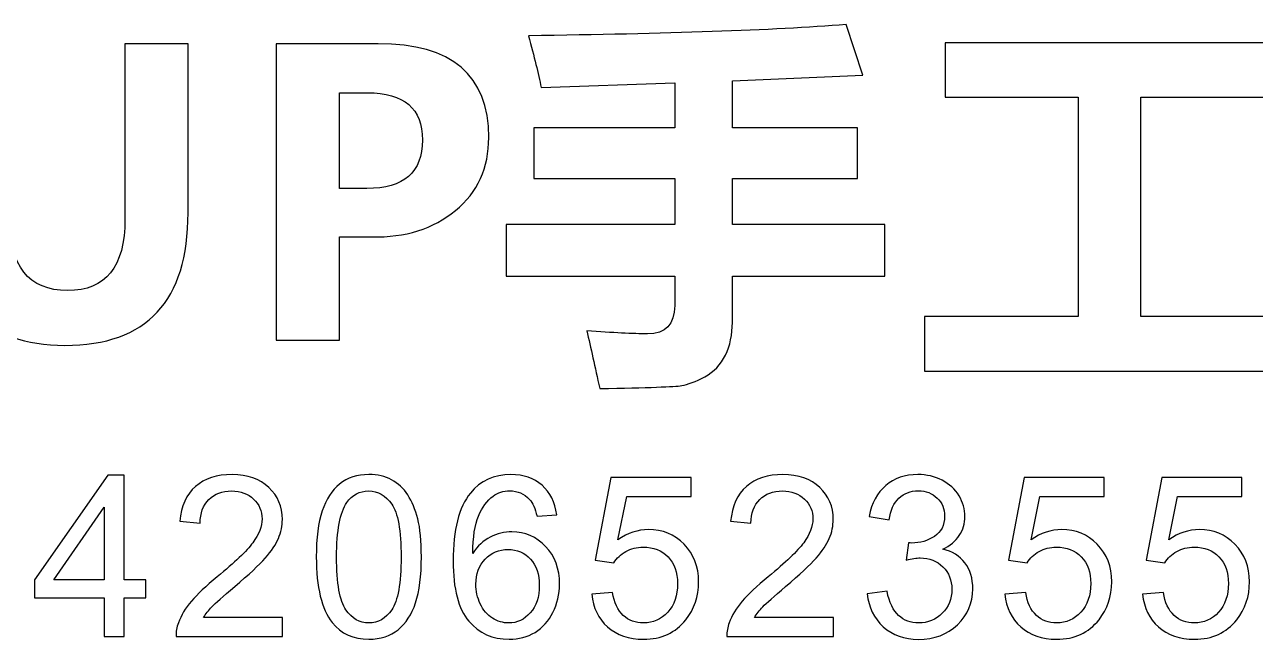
# Model space of a CAD drawing. Header units: centimetres. Extents: x -37.1 to 36.5, y -29.2 to 24.8.
# Drawn here: x 19.208 to 24.153, y -25.868 to -23.4 of the extents above; entities that cross this region are included whole.
import ezdxf

# ---------------------------------------------------------------- set-up
doc = ezdxf.new("R2010")
doc.units = ezdxf.units.CM
doc.header["$MEASUREMENT"] = 0
doc.layers.add('layer 1', color=7, linetype='Continuous')

msp = doc.modelspace()

# ---------------------------------------------------------------- linework, layer by layer
at = {"layer": 'layer 1', "color": 250}
for points, knots in [([(21.14238, -24.2024), (21.14238, -24.2024), (21.81994, -24.2024), (21.81994, -24.2024), (21.81994, -24.2024), (21.81994, -24.2024), (21.81994, -24.0178), (21.81994, -24.0178), (21.81994, -24.0178), (21.81994, -24.0178), (21.25435, -24.0178), (21.25435, -24.0178), (21.25435, -24.0178), (21.25435, -24.0178), (21.25435, -23.81511), (21.25435, -23.81511), (21.25435, -23.81511), (21.25435, -23.81511), (21.81994, -23.81511), (21.81994, -23.81511), (21.81994, -23.81511), (21.81994, -23.81511), (21.81994, -23.63444), (21.81994, -23.63444), (21.81994, -23.63444), (21.81994, -23.63444), (21.28371, -23.65227), (21.28371, -23.65227), (21.28371, -23.65227), (21.27244, -23.598), (21.2554, -23.52877), (21.23284, -23.44486), (21.23284, -23.44486), (21.7911, -23.43778), (22.21614, -23.42284), (22.50825, -23.40029), (22.50825, -23.40029), (22.50825, -23.40029), (22.57564, -23.60298), (22.57564, -23.60298), (22.57564, -23.60298), (22.57564, -23.60298), (22.05174, -23.62605), (22.05174, -23.62605), (22.05174, -23.62605), (22.05174, -23.62605), (22.05174, -23.81511), (22.05174, -23.81511), (22.05174, -23.81511), (22.05174, -23.81511), (22.55414, -23.81511), (22.55414, -23.81511), (22.55414, -23.81511), (22.55414, -23.81511), (22.55414, -24.0178), (22.55414, -24.0178), (22.55414, -24.0178), (22.55414, -24.0178), (22.05174, -24.0178), (22.05174, -24.0178), (22.05174, -24.0178), (22.05174, -24.0178), (22.05174, -24.2024), (22.05174, -24.2024), (22.05174, -24.2024), (22.05174, -24.2024), (22.66479, -24.2024), (22.66479, -24.2024), (22.66479, -24.2024), (22.66479, -24.2024), (22.66479, -24.40981), (22.66479, -24.40981), (22.66479, -24.40981), (22.66479, -24.40981), (22.05174, -24.40981), (22.05174, -24.40981), (22.05174, -24.40981), (22.05174, -24.40981), (22.05174, -24.59572), (22.05174, -24.59572), (22.05174, -24.59572), (22.05174, -24.64475), (22.04256, -24.68854), (22.02368, -24.72709), (22.02368, -24.72709), (22.00506, -24.76537), (21.97753, -24.79421), (21.94082, -24.81388), (21.94082, -24.81388), (21.90411, -24.83328), (21.87317, -24.84508), (21.848, -24.84954), (21.848, -24.84954), (21.82256, -24.85374), (21.7127, -24.85793), (21.51866, -24.86134), (21.51866, -24.86134), (21.5003, -24.77429), (21.48273, -24.69693), (21.46648, -24.62928), (21.46648, -24.62928), (21.57189, -24.63767), (21.65344, -24.64161), (21.71086, -24.64161), (21.71086, -24.64161), (21.78349, -24.64161), (21.81994, -24.60385), (21.81994, -24.52807), (21.81994, -24.52807), (21.81994, -24.52807), (21.81994, -24.40981), (21.81994, -24.40981), (21.81994, -24.40981), (21.81994, -24.40981), (21.14238, -24.40981), (21.14238, -24.40981), (21.14238, -24.40981), (21.14238, -24.40981), (21.14238, -24.2024), (21.14238, -24.2024)], [0, 0, 0, 0, 0.0333333, 0.0333333, 0.0333333, 0.0333333, 0.0666667, 0.0666667, 0.0666667, 0.0666667, 0.1, 0.1, 0.1, 0.1, 0.1333333, 0.1333333, 0.1333333, 0.1333333, 0.1666667, 0.1666667, 0.1666667, 0.1666667, 0.2, 0.2, 0.2, 0.2, 0.2333333, 0.2333333, 0.2333333, 0.2333333, 0.2666667, 0.2666667, 0.2666667, 0.2666667, 0.3, 0.3, 0.3, 0.3, 0.3333333, 0.3333333, 0.3333333, 0.3333333, 0.3666667, 0.3666667, 0.3666667, 0.3666667, 0.4, 0.4, 0.4, 0.4, 0.4333333, 0.4333333, 0.4333333, 0.4333333, 0.4666667, 0.4666667, 0.4666667, 0.4666667, 0.5, 0.5, 0.5, 0.5, 0.5333333, 0.5333333, 0.5333333, 0.5333333, 0.5666667, 0.5666667, 0.5666667, 0.5666667, 0.6, 0.6, 0.6, 0.6, 0.6333333, 0.6333333, 0.6333333, 0.6333333, 0.6666667, 0.6666667, 0.6666667, 0.6666667, 0.7, 0.7, 0.7, 0.7, 0.7333333, 0.7333333, 0.7333333, 0.7333333, 0.7666667, 0.7666667, 0.7666667, 0.7666667, 0.8, 0.8, 0.8, 0.8, 0.8333333, 0.8333333, 0.8333333, 0.8333333, 0.8666667, 0.8666667, 0.8666667, 0.8666667, 0.9, 0.9, 0.9, 0.9, 0.9333333, 0.9333333, 0.9333333, 0.9333333, 0.9666667, 0.9666667, 0.9666667, 0.9666667, 1, 1, 1, 1]), ([(19.86503, -24.15546), (19.86503, -24.51024), (19.7001, -24.68775), (19.37023, -24.68775), (19.37023, -24.68775), (19.05164, -24.68775), (18.89248, -24.51496), (18.89248, -24.16936), (18.89248, -24.16936), (18.89248, -24.16936), (18.89248, -23.47712), (18.89248, -23.47712), (18.89248, -23.47712), (18.89248, -23.47712), (19.14656, -23.47712), (19.14656, -23.47712), (19.14656, -23.47712), (19.14656, -23.47712), (19.14656, -24.17067), (19.14656, -24.17067), (19.14656, -24.17067), (19.14656, -24.3689), (19.2247, -24.46802), (19.38098, -24.46802), (19.38098, -24.46802), (19.53464, -24.46802), (19.61147, -24.37257), (19.61147, -24.18142), (19.61147, -24.18142), (19.61147, -24.18142), (19.61147, -23.47712), (19.61147, -23.47712), (19.61147, -23.47712), (19.61147, -23.47712), (19.86503, -23.47712), (19.86503, -23.47712), (19.86503, -23.47712), (19.86503, -23.47712), (19.86503, -24.15546), (19.86503, -24.15546)], [0, 0, 0, 0, 0.1, 0.1, 0.1, 0.1, 0.2, 0.2, 0.2, 0.2, 0.3, 0.3, 0.3, 0.3, 0.4, 0.4, 0.4, 0.4, 0.5, 0.5, 0.5, 0.5, 0.6, 0.6, 0.6, 0.6, 0.7, 0.7, 0.7, 0.7, 0.8, 0.8, 0.8, 0.8, 0.9, 0.9, 0.9, 0.9, 1, 1, 1, 1]), ([(20.47321, -24.25222), (20.47321, -24.25222), (20.47321, -24.66704), (20.47321, -24.66704), (20.47321, -24.66704), (20.47321, -24.66704), (20.21965, -24.66704), (20.21965, -24.66704), (20.21965, -24.66704), (20.21965, -24.66704), (20.21965, -23.47712), (20.21965, -23.47712), (20.21965, -23.47712), (20.21965, -23.47712), (20.62923, -23.47712), (20.62923, -23.47712), (20.62923, -23.47712), (20.92527, -23.47712), (21.07315, -23.60245), (21.07315, -23.85339), (21.07315, -23.85339), (21.07315, -23.97532), (21.02858, -24.07313), (20.93916, -24.14655), (20.93916, -24.14655), (20.84975, -24.21997), (20.73805, -24.25537), (20.60379, -24.25222), (20.60379, -24.25222), (20.60379, -24.25222), (20.47321, -24.25222), (20.47321, -24.25222)], [0, 0, 0, 0, 0.125, 0.125, 0.125, 0.125, 0.25, 0.25, 0.25, 0.25, 0.375, 0.375, 0.375, 0.375, 0.5, 0.5, 0.5, 0.5, 0.625, 0.625, 0.625, 0.625, 0.75, 0.75, 0.75, 0.75, 0.875, 0.875, 0.875, 0.875, 1, 1, 1, 1]), ([(22.82302, -24.57264), (22.82302, -24.57264), (23.44079, -24.57264), (23.44079, -24.57264), (23.44079, -24.57264), (23.44079, -24.57264), (23.44079, -23.69213), (23.44079, -23.69213), (23.44079, -23.69213), (23.44079, -23.69213), (22.90614, -23.69213), (22.90614, -23.69213), (22.90614, -23.69213), (22.90614, -23.69213), (22.90614, -23.47397), (22.90614, -23.47397), (22.90614, -23.47397), (22.90614, -23.47397), (24.23976, -23.47397), (24.23976, -23.47397), (24.23976, -23.47397), (24.23976, -23.47397), (24.23976, -23.69213), (24.23976, -23.69213), (24.23976, -23.69213), (24.23976, -23.69213), (23.69278, -23.69213), (23.69278, -23.69213), (23.69278, -23.69213), (23.69278, -23.69213), (23.69278, -24.57264), (23.69278, -24.57264), (23.69278, -24.57264), (23.69278, -24.57264), (24.31816, -24.57264), (24.31816, -24.57264), (24.31816, -24.57264), (24.31816, -24.57264), (24.31816, -24.7908), (24.31816, -24.7908), (24.31816, -24.7908), (24.31816, -24.7908), (22.82302, -24.7908), (22.82302, -24.7908), (22.82302, -24.7908), (22.82302, -24.7908), (22.82302, -24.57264), (22.82302, -24.57264)], [0, 0, 0, 0, 0.0833333, 0.0833333, 0.0833333, 0.0833333, 0.1666667, 0.1666667, 0.1666667, 0.1666667, 0.25, 0.25, 0.25, 0.25, 0.3333333, 0.3333333, 0.3333333, 0.3333333, 0.4166667, 0.4166667, 0.4166667, 0.4166667, 0.5, 0.5, 0.5, 0.5, 0.5833333, 0.5833333, 0.5833333, 0.5833333, 0.6666667, 0.6666667, 0.6666667, 0.6666667, 0.75, 0.75, 0.75, 0.75, 0.8333333, 0.8333333, 0.8333333, 0.8333333, 0.9166667, 0.9166667, 0.9166667, 0.9166667, 1, 1, 1, 1]), ([(20.47321, -23.67378), (20.47321, -23.67378), (20.47321, -24.05792), (20.47321, -24.05792), (20.47321, -24.05792), (20.47321, -24.05792), (20.58308, -24.05792), (20.58308, -24.05792), (20.58308, -24.05792), (20.73228, -24.05792), (20.80675, -23.99315), (20.80675, -23.86362), (20.80675, -23.86362), (20.80675, -23.73697), (20.7328, -23.67378), (20.58544, -23.67378), (20.58544, -23.67378), (20.58544, -23.67378), (20.47321, -23.67378), (20.47321, -23.67378)], [0, 0, 0, 0, 0.2, 0.2, 0.2, 0.2, 0.4, 0.4, 0.4, 0.4, 0.6, 0.6, 0.6, 0.6, 0.8, 0.8, 0.8, 0.8, 1, 1, 1, 1]), ([(19.52841, -25.85667), (19.52841, -25.85667), (19.52841, -25.70171), (19.52841, -25.70171), (19.52841, -25.70171), (19.52841, -25.70171), (19.24759, -25.70171), (19.24759, -25.70171), (19.24759, -25.70171), (19.24759, -25.70171), (19.24759, -25.62876), (19.24759, -25.62876), (19.24759, -25.62876), (19.24759, -25.62876), (19.54303, -25.20926), (19.54303, -25.20926), (19.54303, -25.20926), (19.54303, -25.20926), (19.60799, -25.20926), (19.60799, -25.20926), (19.60799, -25.20926), (19.60799, -25.20926), (19.60799, -25.62876), (19.60799, -25.62876), (19.60799, -25.62876), (19.60799, -25.62876), (19.69542, -25.62876), (19.69542, -25.62876), (19.69542, -25.62876), (19.69542, -25.62876), (19.69542, -25.70171), (19.69542, -25.70171), (19.69542, -25.70171), (19.69542, -25.70171), (19.60799, -25.70171), (19.60799, -25.70171), (19.60799, -25.70171), (19.60799, -25.70171), (19.60799, -25.85667), (19.60799, -25.85667), (19.60799, -25.85667), (19.60799, -25.85667), (19.52841, -25.85667), (19.52841, -25.85667)], [0, 0, 0, 0, 0.0909091, 0.0909091, 0.0909091, 0.0909091, 0.1818182, 0.1818182, 0.1818182, 0.1818182, 0.2727273, 0.2727273, 0.2727273, 0.2727273, 0.3636364, 0.3636364, 0.3636364, 0.3636364, 0.4545455, 0.4545455, 0.4545455, 0.4545455, 0.5454545, 0.5454545, 0.5454545, 0.5454545, 0.6363636, 0.6363636, 0.6363636, 0.6363636, 0.7272727, 0.7272727, 0.7272727, 0.7272727, 0.8181818, 0.8181818, 0.8181818, 0.8181818, 0.9090909, 0.9090909, 0.9090909, 0.9090909, 1, 1, 1, 1]), ([(20.24476, -25.78025), (20.24476, -25.78025), (20.24476, -25.85667), (20.24476, -25.85667), (20.24476, -25.85667), (20.24476, -25.85667), (19.81682, -25.85667), (19.81682, -25.85667), (19.81682, -25.85667), (19.81622, -25.83753), (19.81924, -25.81914), (19.82602, -25.8015), (19.82602, -25.8015), (19.83687, -25.77226), (19.85436, -25.74362), (19.87832, -25.71528), (19.87832, -25.71528), (19.90244, -25.68709), (19.93711, -25.65438), (19.98233, -25.6173), (19.98233, -25.6173), (20.05272, -25.55957), (20.10036, -25.5139), (20.12508, -25.48013), (20.12508, -25.48013), (20.1498, -25.44652), (20.16216, -25.41456), (20.16216, -25.38457), (20.16216, -25.38457), (20.16216, -25.35306), (20.15085, -25.32654), (20.12839, -25.30483), (20.12839, -25.30483), (20.10578, -25.28327), (20.07639, -25.27242), (20.04021, -25.27242), (20.04021, -25.27242), (20.00193, -25.27242), (19.97133, -25.28388), (19.94842, -25.30694), (19.94842, -25.30694), (19.92535, -25.32985), (19.91375, -25.36166), (19.91344, -25.4022), (19.91344, -25.4022), (19.91344, -25.4022), (19.83175, -25.39391), (19.83175, -25.39391), (19.83175, -25.39391), (19.83732, -25.33287), (19.85843, -25.28644), (19.8949, -25.25448), (19.8949, -25.25448), (19.93138, -25.22253), (19.98052, -25.20655), (20.04202, -25.20655), (20.04202, -25.20655), (20.10412, -25.20655), (20.15326, -25.22388), (20.18944, -25.25825), (20.18944, -25.25825), (20.22577, -25.29277), (20.24386, -25.33543), (20.24386, -25.38638), (20.24386, -25.38638), (20.24386, -25.4123), (20.23858, -25.43778), (20.22788, -25.4628), (20.22788, -25.4628), (20.21733, -25.48782), (20.19969, -25.5142), (20.17512, -25.54178), (20.17512, -25.54178), (20.15055, -25.56952), (20.1097, -25.60751), (20.05257, -25.65574), (20.05257, -25.65574), (20.00494, -25.69584), (19.97434, -25.72297), (19.96078, -25.73729), (19.96078, -25.73729), (19.94721, -25.75146), (19.93606, -25.76578), (19.92716, -25.78025), (19.92716, -25.78025), (19.92716, -25.78025), (20.24476, -25.78025), (20.24476, -25.78025)], [0, 0, 0, 0, 0.0454545, 0.0454545, 0.0454545, 0.0454545, 0.0909091, 0.0909091, 0.0909091, 0.0909091, 0.1363636, 0.1363636, 0.1363636, 0.1363636, 0.1818182, 0.1818182, 0.1818182, 0.1818182, 0.2272727, 0.2272727, 0.2272727, 0.2272727, 0.2727273, 0.2727273, 0.2727273, 0.2727273, 0.3181818, 0.3181818, 0.3181818, 0.3181818, 0.3636364, 0.3636364, 0.3636364, 0.3636364, 0.4090909, 0.4090909, 0.4090909, 0.4090909, 0.4545455, 0.4545455, 0.4545455, 0.4545455, 0.5, 0.5, 0.5, 0.5, 0.5454545, 0.5454545, 0.5454545, 0.5454545, 0.5909091, 0.5909091, 0.5909091, 0.5909091, 0.6363636, 0.6363636, 0.6363636, 0.6363636, 0.6818182, 0.6818182, 0.6818182, 0.6818182, 0.7272727, 0.7272727, 0.7272727, 0.7272727, 0.7727273, 0.7727273, 0.7727273, 0.7727273, 0.8181818, 0.8181818, 0.8181818, 0.8181818, 0.8636364, 0.8636364, 0.8636364, 0.8636364, 0.9090909, 0.9090909, 0.9090909, 0.9090909, 0.9545455, 0.9545455, 0.9545455, 0.9545455, 1, 1, 1, 1]), ([(20.38018, -25.53741), (20.38018, -25.46084), (20.38802, -25.39919), (20.40385, -25.35261), (20.40385, -25.35261), (20.41952, -25.30588), (20.44304, -25.26986), (20.47409, -25.24454), (20.47409, -25.24454), (20.50514, -25.21921), (20.54418, -25.20655), (20.59121, -25.20655), (20.59121, -25.20655), (20.62603, -25.20655), (20.65648, -25.21363), (20.68271, -25.22765), (20.68271, -25.22765), (20.70894, -25.24152), (20.73049, -25.26172), (20.74767, -25.2881), (20.74767, -25.2881), (20.76471, -25.31448), (20.77812, -25.34658), (20.78777, -25.38442), (20.78777, -25.38442), (20.79757, -25.42225), (20.80239, -25.4732), (20.80239, -25.53741), (20.80239, -25.53741), (20.80239, -25.61338), (20.79455, -25.67458), (20.77903, -25.72131), (20.77903, -25.72131), (20.76335, -25.76804), (20.73999, -25.80406), (20.70894, -25.82954), (20.70894, -25.82954), (20.67788, -25.85501), (20.63869, -25.86767), (20.59121, -25.86767), (20.59121, -25.86767), (20.52881, -25.86767), (20.47982, -25.84536), (20.44425, -25.8006), (20.44425, -25.8006), (20.40159, -25.74678), (20.38018, -25.65891), (20.38018, -25.53741)], [0, 0, 0, 0, 0.0833333, 0.0833333, 0.0833333, 0.0833333, 0.1666667, 0.1666667, 0.1666667, 0.1666667, 0.25, 0.25, 0.25, 0.25, 0.3333333, 0.3333333, 0.3333333, 0.3333333, 0.4166667, 0.4166667, 0.4166667, 0.4166667, 0.5, 0.5, 0.5, 0.5, 0.5833333, 0.5833333, 0.5833333, 0.5833333, 0.6666667, 0.6666667, 0.6666667, 0.6666667, 0.75, 0.75, 0.75, 0.75, 0.8333333, 0.8333333, 0.8333333, 0.8333333, 0.9166667, 0.9166667, 0.9166667, 0.9166667, 1, 1, 1, 1]), ([(21.34585, -25.36784), (21.34585, -25.36784), (21.26687, -25.37402), (21.26687, -25.37402), (21.26687, -25.37402), (21.25978, -25.34281), (21.24984, -25.32005), (21.23687, -25.30604), (21.23687, -25.30604), (21.21532, -25.28327), (21.18879, -25.27197), (21.15728, -25.27197), (21.15728, -25.27197), (21.13196, -25.27197), (21.1098, -25.27905), (21.09066, -25.29322), (21.09066, -25.29322), (21.06564, -25.31146), (21.04589, -25.33814), (21.03142, -25.37311), (21.03142, -25.37311), (21.0171, -25.40808), (21.00956, -25.45798), (21.00896, -25.52279), (21.00896, -25.52279), (21.0281, -25.4937), (21.05147, -25.47199), (21.0792, -25.45783), (21.0792, -25.45783), (21.10679, -25.44381), (21.13588, -25.43672), (21.16618, -25.43672), (21.16618, -25.43672), (21.21924, -25.43672), (21.26431, -25.45617), (21.30154, -25.49521), (21.30154, -25.49521), (21.33877, -25.53425), (21.35746, -25.58459), (21.35746, -25.64639), (21.35746, -25.64639), (21.35746, -25.68709), (21.34857, -25.72478), (21.33108, -25.75975), (21.33108, -25.75975), (21.3136, -25.79457), (21.28948, -25.8214), (21.25888, -25.83994), (21.25888, -25.83994), (21.22828, -25.85848), (21.19361, -25.86767), (21.15472, -25.86767), (21.15472, -25.86767), (21.0884, -25.86767), (21.03444, -25.84341), (20.99268, -25.79457), (20.99268, -25.79457), (20.95078, -25.74588), (20.92998, -25.66554), (20.92998, -25.55369), (20.92998, -25.55369), (20.92998, -25.42858), (20.95304, -25.33769), (20.99931, -25.28086), (20.99931, -25.28086), (21.03956, -25.23142), (21.09383, -25.20655), (21.16226, -25.20655), (21.16226, -25.20655), (21.21306, -25.20655), (21.25481, -25.22087), (21.28737, -25.24951), (21.28737, -25.24951), (21.31993, -25.278), (21.33937, -25.31749), (21.34585, -25.36784)], [0, 0, 0, 0, 0.0526316, 0.0526316, 0.0526316, 0.0526316, 0.1052632, 0.1052632, 0.1052632, 0.1052632, 0.1578947, 0.1578947, 0.1578947, 0.1578947, 0.2105263, 0.2105263, 0.2105263, 0.2105263, 0.2631579, 0.2631579, 0.2631579, 0.2631579, 0.3157895, 0.3157895, 0.3157895, 0.3157895, 0.3684211, 0.3684211, 0.3684211, 0.3684211, 0.4210526, 0.4210526, 0.4210526, 0.4210526, 0.4736842, 0.4736842, 0.4736842, 0.4736842, 0.5263158, 0.5263158, 0.5263158, 0.5263158, 0.5789474, 0.5789474, 0.5789474, 0.5789474, 0.6315789, 0.6315789, 0.6315789, 0.6315789, 0.6842105, 0.6842105, 0.6842105, 0.6842105, 0.7368421, 0.7368421, 0.7368421, 0.7368421, 0.7894737, 0.7894737, 0.7894737, 0.7894737, 0.8421053, 0.8421053, 0.8421053, 0.8421053, 0.8947368, 0.8947368, 0.8947368, 0.8947368, 0.9473684, 0.9473684, 0.9473684, 0.9473684, 1, 1, 1, 1]), ([(22.4578, -25.78025), (22.4578, -25.78025), (22.4578, -25.85667), (22.4578, -25.85667), (22.4578, -25.85667), (22.4578, -25.85667), (22.02986, -25.85667), (22.02986, -25.85667), (22.02986, -25.85667), (22.02926, -25.83753), (22.03228, -25.81914), (22.03906, -25.8015), (22.03906, -25.8015), (22.04991, -25.77226), (22.0674, -25.74362), (22.09136, -25.71528), (22.09136, -25.71528), (22.11548, -25.68709), (22.15015, -25.65438), (22.19537, -25.6173), (22.19537, -25.6173), (22.26576, -25.55957), (22.3134, -25.5139), (22.33812, -25.48013), (22.33812, -25.48013), (22.36284, -25.44652), (22.3752, -25.41456), (22.3752, -25.38457), (22.3752, -25.38457), (22.3752, -25.35306), (22.36389, -25.32654), (22.34143, -25.30483), (22.34143, -25.30483), (22.31882, -25.28327), (22.28943, -25.27242), (22.25325, -25.27242), (22.25325, -25.27242), (22.21497, -25.27242), (22.18437, -25.28388), (22.16146, -25.30694), (22.16146, -25.30694), (22.13839, -25.32985), (22.12679, -25.36166), (22.12648, -25.4022), (22.12648, -25.4022), (22.12648, -25.4022), (22.04479, -25.39391), (22.04479, -25.39391), (22.04479, -25.39391), (22.05036, -25.33287), (22.07147, -25.28644), (22.10794, -25.25448), (22.10794, -25.25448), (22.14442, -25.22253), (22.19356, -25.20655), (22.25506, -25.20655), (22.25506, -25.20655), (22.31716, -25.20655), (22.3663, -25.22388), (22.40248, -25.25825), (22.40248, -25.25825), (22.43881, -25.29277), (22.4569, -25.33543), (22.4569, -25.38638), (22.4569, -25.38638), (22.4569, -25.4123), (22.45162, -25.43778), (22.44092, -25.4628), (22.44092, -25.4628), (22.43037, -25.48782), (22.41273, -25.5142), (22.38816, -25.54178), (22.38816, -25.54178), (22.36359, -25.56952), (22.32274, -25.60751), (22.26561, -25.65574), (22.26561, -25.65574), (22.21798, -25.69584), (22.18738, -25.72297), (22.17382, -25.73729), (22.17382, -25.73729), (22.16025, -25.75146), (22.1491, -25.76578), (22.1402, -25.78025), (22.1402, -25.78025), (22.1402, -25.78025), (22.4578, -25.78025), (22.4578, -25.78025)], [0, 0, 0, 0, 0.0454545, 0.0454545, 0.0454545, 0.0454545, 0.0909091, 0.0909091, 0.0909091, 0.0909091, 0.1363636, 0.1363636, 0.1363636, 0.1363636, 0.1818182, 0.1818182, 0.1818182, 0.1818182, 0.2272727, 0.2272727, 0.2272727, 0.2272727, 0.2727273, 0.2727273, 0.2727273, 0.2727273, 0.3181818, 0.3181818, 0.3181818, 0.3181818, 0.3636364, 0.3636364, 0.3636364, 0.3636364, 0.4090909, 0.4090909, 0.4090909, 0.4090909, 0.4545455, 0.4545455, 0.4545455, 0.4545455, 0.5, 0.5, 0.5, 0.5, 0.5454545, 0.5454545, 0.5454545, 0.5454545, 0.5909091, 0.5909091, 0.5909091, 0.5909091, 0.6363636, 0.6363636, 0.6363636, 0.6363636, 0.6818182, 0.6818182, 0.6818182, 0.6818182, 0.7272727, 0.7272727, 0.7272727, 0.7272727, 0.7727273, 0.7727273, 0.7727273, 0.7727273, 0.8181818, 0.8181818, 0.8181818, 0.8181818, 0.8636364, 0.8636364, 0.8636364, 0.8636364, 0.9090909, 0.9090909, 0.9090909, 0.9090909, 0.9545455, 0.9545455, 0.9545455, 0.9545455, 1, 1, 1, 1]), ([(22.59368, -25.68574), (22.59368, -25.68574), (22.67311, -25.67519), (22.67311, -25.67519), (22.67311, -25.67519), (22.68231, -25.72025), (22.69783, -25.75266), (22.71969, -25.77256), (22.71969, -25.77256), (22.7417, -25.79246), (22.76838, -25.80241), (22.79988, -25.80241), (22.79988, -25.80241), (22.83726, -25.80241), (22.86892, -25.78944), (22.89469, -25.76352), (22.89469, -25.76352), (22.92032, -25.73759), (22.93328, -25.70548), (22.93328, -25.6672), (22.93328, -25.6672), (22.93328, -25.63072), (22.92137, -25.60057), (22.89756, -25.57691), (22.89756, -25.57691), (22.87359, -25.55324), (22.84329, -25.54133), (22.80651, -25.54133), (22.80651, -25.54133), (22.79144, -25.54133), (22.77275, -25.54435), (22.75044, -25.55023), (22.75044, -25.55023), (22.75044, -25.55023), (22.75933, -25.48044), (22.75933, -25.48044), (22.75933, -25.48044), (22.76461, -25.48104), (22.76883, -25.48134), (22.77215, -25.48134), (22.77215, -25.48134), (22.80591, -25.48134), (22.83636, -25.47245), (22.86349, -25.45481), (22.86349, -25.45481), (22.89062, -25.43717), (22.90419, -25.40989), (22.90419, -25.37311), (22.90419, -25.37311), (22.90419, -25.34402), (22.89424, -25.31975), (22.87449, -25.30076), (22.87449, -25.30076), (22.85475, -25.28162), (22.82927, -25.27197), (22.79807, -25.27197), (22.79807, -25.27197), (22.76717, -25.27197), (22.7414, -25.28177), (22.7209, -25.30106), (22.7209, -25.30106), (22.70024, -25.32051), (22.68698, -25.34975), (22.6811, -25.38864), (22.6811, -25.38864), (22.6811, -25.38864), (22.60166, -25.37447), (22.60166, -25.37447), (22.60166, -25.37447), (22.61131, -25.32111), (22.63347, -25.27981), (22.66784, -25.25056), (22.66784, -25.25056), (22.70236, -25.22132), (22.74516, -25.20655), (22.79641, -25.20655), (22.79641, -25.20655), (22.83169, -25.20655), (22.86424, -25.21424), (22.89394, -25.22931), (22.89394, -25.22931), (22.92363, -25.24454), (22.9464, -25.26519), (22.96222, -25.29141), (22.96222, -25.29141), (22.9779, -25.31764), (22.98589, -25.34538), (22.98589, -25.37492), (22.98589, -25.37492), (22.98589, -25.40281), (22.97835, -25.42828), (22.96328, -25.45134), (22.96328, -25.45134), (22.9482, -25.47426), (22.92605, -25.49249), (22.89665, -25.50606), (22.89665, -25.50606), (22.93494, -25.5148), (22.96463, -25.53319), (22.98589, -25.56108), (22.98589, -25.56108), (23.00699, -25.58881), (23.01754, -25.62363), (23.01754, -25.66539), (23.01754, -25.66539), (23.01754, -25.72191), (22.99704, -25.76985), (22.95574, -25.80919), (22.95574, -25.80919), (22.91459, -25.84853), (22.86244, -25.86813), (22.79943, -25.86813), (22.79943, -25.86813), (22.7426, -25.86813), (22.69542, -25.85124), (22.65789, -25.81733), (22.65789, -25.81733), (22.62036, -25.78356), (22.59895, -25.7397), (22.59368, -25.68574)], [0, 0, 0, 0, 0.0333333, 0.0333333, 0.0333333, 0.0333333, 0.0666667, 0.0666667, 0.0666667, 0.0666667, 0.1, 0.1, 0.1, 0.1, 0.1333333, 0.1333333, 0.1333333, 0.1333333, 0.1666667, 0.1666667, 0.1666667, 0.1666667, 0.2, 0.2, 0.2, 0.2, 0.2333333, 0.2333333, 0.2333333, 0.2333333, 0.2666667, 0.2666667, 0.2666667, 0.2666667, 0.3, 0.3, 0.3, 0.3, 0.3333333, 0.3333333, 0.3333333, 0.3333333, 0.3666667, 0.3666667, 0.3666667, 0.3666667, 0.4, 0.4, 0.4, 0.4, 0.4333333, 0.4333333, 0.4333333, 0.4333333, 0.4666667, 0.4666667, 0.4666667, 0.4666667, 0.5, 0.5, 0.5, 0.5, 0.5333333, 0.5333333, 0.5333333, 0.5333333, 0.5666667, 0.5666667, 0.5666667, 0.5666667, 0.6, 0.6, 0.6, 0.6, 0.6333333, 0.6333333, 0.6333333, 0.6333333, 0.6666667, 0.6666667, 0.6666667, 0.6666667, 0.7, 0.7, 0.7, 0.7, 0.7333333, 0.7333333, 0.7333333, 0.7333333, 0.7666667, 0.7666667, 0.7666667, 0.7666667, 0.8, 0.8, 0.8, 0.8, 0.8333333, 0.8333333, 0.8333333, 0.8333333, 0.8666667, 0.8666667, 0.8666667, 0.8666667, 0.9, 0.9, 0.9, 0.9, 0.9333333, 0.9333333, 0.9333333, 0.9333333, 0.9666667, 0.9666667, 0.9666667, 0.9666667, 1, 1, 1, 1]), ([(21.4867, -25.68709), (21.4867, -25.68709), (21.57021, -25.68001), (21.57021, -25.68001), (21.57021, -25.68001), (21.57639, -25.72071), (21.59071, -25.75116), (21.61317, -25.77166), (21.61317, -25.77166), (21.63578, -25.79216), (21.66291, -25.80241), (21.69472, -25.80241), (21.69472, -25.80241), (21.733, -25.80241), (21.76541, -25.78793), (21.79179, -25.75914), (21.79179, -25.75914), (21.81832, -25.7302), (21.83158, -25.69192), (21.83158, -25.64428), (21.83158, -25.64428), (21.83158, -25.59891), (21.81892, -25.56319), (21.79345, -25.53696), (21.79345, -25.53696), (21.76797, -25.51073), (21.73466, -25.49762), (21.69336, -25.49762), (21.69336, -25.49762), (21.66774, -25.49762), (21.64467, -25.5035), (21.62402, -25.5151), (21.62402, -25.5151), (21.60337, -25.52671), (21.58724, -25.54178), (21.57549, -25.56032), (21.57549, -25.56032), (21.57549, -25.56032), (21.50087, -25.55068), (21.50087, -25.55068), (21.50087, -25.55068), (21.50087, -25.55068), (21.56358, -25.21816), (21.56358, -25.21816), (21.56358, -25.21816), (21.56358, -25.21816), (21.88555, -25.21816), (21.88555, -25.21816), (21.88555, -25.21816), (21.88555, -25.21816), (21.88555, -25.29413), (21.88555, -25.29413), (21.88555, -25.29413), (21.88555, -25.29413), (21.62719, -25.29413), (21.62719, -25.29413), (21.62719, -25.29413), (21.62719, -25.29413), (21.59222, -25.46808), (21.59222, -25.46808), (21.59222, -25.46808), (21.63111, -25.44094), (21.67196, -25.42738), (21.71461, -25.42738), (21.71461, -25.42738), (21.77114, -25.42738), (21.81877, -25.44697), (21.85766, -25.48616), (21.85766, -25.48616), (21.89655, -25.52535), (21.916, -25.5757), (21.916, -25.6372), (21.916, -25.6372), (21.916, -25.69584), (21.89881, -25.74648), (21.86475, -25.78914), (21.86475, -25.78914), (21.82314, -25.84145), (21.76647, -25.86767), (21.69472, -25.86767), (21.69472, -25.86767), (21.63578, -25.86767), (21.5877, -25.85124), (21.55046, -25.81823), (21.55046, -25.81823), (21.51323, -25.78522), (21.49198, -25.74151), (21.4867, -25.68709)], [0, 0, 0, 0, 0.0454545, 0.0454545, 0.0454545, 0.0454545, 0.0909091, 0.0909091, 0.0909091, 0.0909091, 0.1363636, 0.1363636, 0.1363636, 0.1363636, 0.1818182, 0.1818182, 0.1818182, 0.1818182, 0.2272727, 0.2272727, 0.2272727, 0.2272727, 0.2727273, 0.2727273, 0.2727273, 0.2727273, 0.3181818, 0.3181818, 0.3181818, 0.3181818, 0.3636364, 0.3636364, 0.3636364, 0.3636364, 0.4090909, 0.4090909, 0.4090909, 0.4090909, 0.4545455, 0.4545455, 0.4545455, 0.4545455, 0.5, 0.5, 0.5, 0.5, 0.5454545, 0.5454545, 0.5454545, 0.5454545, 0.5909091, 0.5909091, 0.5909091, 0.5909091, 0.6363636, 0.6363636, 0.6363636, 0.6363636, 0.6818182, 0.6818182, 0.6818182, 0.6818182, 0.7272727, 0.7272727, 0.7272727, 0.7272727, 0.7727273, 0.7727273, 0.7727273, 0.7727273, 0.8181818, 0.8181818, 0.8181818, 0.8181818, 0.8636364, 0.8636364, 0.8636364, 0.8636364, 0.9090909, 0.9090909, 0.9090909, 0.9090909, 0.9545455, 0.9545455, 0.9545455, 0.9545455, 1, 1, 1, 1]), ([(23.14648, -25.68709), (23.14648, -25.68709), (23.22999, -25.68001), (23.22999, -25.68001), (23.22999, -25.68001), (23.23617, -25.72071), (23.25049, -25.75116), (23.27295, -25.77166), (23.27295, -25.77166), (23.29556, -25.79216), (23.32269, -25.80241), (23.3545, -25.80241), (23.3545, -25.80241), (23.39278, -25.80241), (23.42519, -25.78793), (23.45157, -25.75914), (23.45157, -25.75914), (23.4781, -25.7302), (23.49136, -25.69192), (23.49136, -25.64428), (23.49136, -25.64428), (23.49136, -25.59891), (23.4787, -25.56319), (23.45323, -25.53696), (23.45323, -25.53696), (23.42775, -25.51073), (23.39444, -25.49762), (23.35314, -25.49762), (23.35314, -25.49762), (23.32752, -25.49762), (23.30445, -25.5035), (23.2838, -25.5151), (23.2838, -25.5151), (23.26315, -25.52671), (23.24702, -25.54178), (23.23527, -25.56032), (23.23527, -25.56032), (23.23527, -25.56032), (23.16065, -25.55068), (23.16065, -25.55068), (23.16065, -25.55068), (23.16065, -25.55068), (23.22336, -25.21816), (23.22336, -25.21816), (23.22336, -25.21816), (23.22336, -25.21816), (23.54533, -25.21816), (23.54533, -25.21816), (23.54533, -25.21816), (23.54533, -25.21816), (23.54533, -25.29413), (23.54533, -25.29413), (23.54533, -25.29413), (23.54533, -25.29413), (23.28697, -25.29413), (23.28697, -25.29413), (23.28697, -25.29413), (23.28697, -25.29413), (23.252, -25.46808), (23.252, -25.46808), (23.252, -25.46808), (23.29089, -25.44094), (23.33174, -25.42738), (23.37439, -25.42738), (23.37439, -25.42738), (23.43092, -25.42738), (23.47855, -25.44697), (23.51744, -25.48616), (23.51744, -25.48616), (23.55633, -25.52535), (23.57578, -25.5757), (23.57578, -25.6372), (23.57578, -25.6372), (23.57578, -25.69584), (23.55859, -25.74648), (23.52453, -25.78914), (23.52453, -25.78914), (23.48292, -25.84145), (23.42625, -25.86767), (23.3545, -25.86767), (23.3545, -25.86767), (23.29556, -25.86767), (23.24748, -25.85124), (23.21024, -25.81823), (23.21024, -25.81823), (23.17301, -25.78522), (23.15176, -25.74151), (23.14648, -25.68709)], [0, 0, 0, 0, 0.0454545, 0.0454545, 0.0454545, 0.0454545, 0.0909091, 0.0909091, 0.0909091, 0.0909091, 0.1363636, 0.1363636, 0.1363636, 0.1363636, 0.1818182, 0.1818182, 0.1818182, 0.1818182, 0.2272727, 0.2272727, 0.2272727, 0.2272727, 0.2727273, 0.2727273, 0.2727273, 0.2727273, 0.3181818, 0.3181818, 0.3181818, 0.3181818, 0.3636364, 0.3636364, 0.3636364, 0.3636364, 0.4090909, 0.4090909, 0.4090909, 0.4090909, 0.4545455, 0.4545455, 0.4545455, 0.4545455, 0.5, 0.5, 0.5, 0.5, 0.5454545, 0.5454545, 0.5454545, 0.5454545, 0.5909091, 0.5909091, 0.5909091, 0.5909091, 0.6363636, 0.6363636, 0.6363636, 0.6363636, 0.6818182, 0.6818182, 0.6818182, 0.6818182, 0.7272727, 0.7272727, 0.7272727, 0.7272727, 0.7727273, 0.7727273, 0.7727273, 0.7727273, 0.8181818, 0.8181818, 0.8181818, 0.8181818, 0.8636364, 0.8636364, 0.8636364, 0.8636364, 0.9090909, 0.9090909, 0.9090909, 0.9090909, 0.9545455, 0.9545455, 0.9545455, 0.9545455, 1, 1, 1, 1]), ([(23.69974, -25.68709), (23.69974, -25.68709), (23.78325, -25.68001), (23.78325, -25.68001), (23.78325, -25.68001), (23.78943, -25.72071), (23.80375, -25.75116), (23.82621, -25.77166), (23.82621, -25.77166), (23.84882, -25.79216), (23.87595, -25.80241), (23.90776, -25.80241), (23.90776, -25.80241), (23.94604, -25.80241), (23.97845, -25.78793), (24.00483, -25.75914), (24.00483, -25.75914), (24.03136, -25.7302), (24.04462, -25.69192), (24.04462, -25.64428), (24.04462, -25.64428), (24.04462, -25.59891), (24.03196, -25.56319), (24.00649, -25.53696), (24.00649, -25.53696), (23.98101, -25.51073), (23.9477, -25.49762), (23.9064, -25.49762), (23.9064, -25.49762), (23.88078, -25.49762), (23.85771, -25.5035), (23.83706, -25.5151), (23.83706, -25.5151), (23.81641, -25.52671), (23.80028, -25.54178), (23.78853, -25.56032), (23.78853, -25.56032), (23.78853, -25.56032), (23.71391, -25.55068), (23.71391, -25.55068), (23.71391, -25.55068), (23.71391, -25.55068), (23.77662, -25.21816), (23.77662, -25.21816), (23.77662, -25.21816), (23.77662, -25.21816), (24.09859, -25.21816), (24.09859, -25.21816), (24.09859, -25.21816), (24.09859, -25.21816), (24.09859, -25.29413), (24.09859, -25.29413), (24.09859, -25.29413), (24.09859, -25.29413), (23.84023, -25.29413), (23.84023, -25.29413), (23.84023, -25.29413), (23.84023, -25.29413), (23.80526, -25.46808), (23.80526, -25.46808), (23.80526, -25.46808), (23.84415, -25.44094), (23.885, -25.42738), (23.92765, -25.42738), (23.92765, -25.42738), (23.98418, -25.42738), (24.03181, -25.44697), (24.0707, -25.48616), (24.0707, -25.48616), (24.10959, -25.52535), (24.12904, -25.5757), (24.12904, -25.6372), (24.12904, -25.6372), (24.12904, -25.69584), (24.11185, -25.74648), (24.07779, -25.78914), (24.07779, -25.78914), (24.03618, -25.84145), (23.97951, -25.86767), (23.90776, -25.86767), (23.90776, -25.86767), (23.84882, -25.86767), (23.80074, -25.85124), (23.7635, -25.81823), (23.7635, -25.81823), (23.72627, -25.78522), (23.70502, -25.74151), (23.69974, -25.68709)], [0, 0, 0, 0, 0.0454545, 0.0454545, 0.0454545, 0.0454545, 0.0909091, 0.0909091, 0.0909091, 0.0909091, 0.1363636, 0.1363636, 0.1363636, 0.1363636, 0.1818182, 0.1818182, 0.1818182, 0.1818182, 0.2272727, 0.2272727, 0.2272727, 0.2272727, 0.2727273, 0.2727273, 0.2727273, 0.2727273, 0.3181818, 0.3181818, 0.3181818, 0.3181818, 0.3636364, 0.3636364, 0.3636364, 0.3636364, 0.4090909, 0.4090909, 0.4090909, 0.4090909, 0.4545455, 0.4545455, 0.4545455, 0.4545455, 0.5, 0.5, 0.5, 0.5, 0.5454545, 0.5454545, 0.5454545, 0.5454545, 0.5909091, 0.5909091, 0.5909091, 0.5909091, 0.6363636, 0.6363636, 0.6363636, 0.6363636, 0.6818182, 0.6818182, 0.6818182, 0.6818182, 0.7272727, 0.7272727, 0.7272727, 0.7272727, 0.7727273, 0.7727273, 0.7727273, 0.7727273, 0.8181818, 0.8181818, 0.8181818, 0.8181818, 0.8636364, 0.8636364, 0.8636364, 0.8636364, 0.9090909, 0.9090909, 0.9090909, 0.9090909, 0.9545455, 0.9545455, 0.9545455, 0.9545455, 1, 1, 1, 1]), ([(20.46188, -25.53741), (20.46188, -25.64368), (20.47439, -25.71438), (20.49926, -25.74965), (20.49926, -25.74965), (20.52413, -25.78477), (20.55473, -25.80241), (20.59121, -25.80241), (20.59121, -25.80241), (20.62784, -25.80241), (20.65844, -25.78462), (20.68331, -25.74935), (20.68331, -25.74935), (20.70818, -25.71407), (20.72069, -25.64338), (20.72069, -25.53741), (20.72069, -25.53741), (20.72069, -25.43084), (20.70818, -25.36), (20.68331, -25.32503), (20.68331, -25.32503), (20.65844, -25.28991), (20.62754, -25.27242), (20.59046, -25.27242), (20.59046, -25.27242), (20.55383, -25.27242), (20.52474, -25.28795), (20.50288, -25.31885), (20.50288, -25.31885), (20.4756, -25.35819), (20.46188, -25.43115), (20.46188, -25.53741)], [0, 0, 0, 0, 0.125, 0.125, 0.125, 0.125, 0.25, 0.25, 0.25, 0.25, 0.375, 0.375, 0.375, 0.375, 0.5, 0.5, 0.5, 0.5, 0.625, 0.625, 0.625, 0.625, 0.75, 0.75, 0.75, 0.75, 0.875, 0.875, 0.875, 0.875, 1, 1, 1, 1]), ([(19.52841, -25.62876), (19.52841, -25.62876), (19.52841, -25.33694), (19.52841, -25.33694), (19.52841, -25.33694), (19.52841, -25.33694), (19.32582, -25.62876), (19.32582, -25.62876), (19.32582, -25.62876), (19.32582, -25.62876), (19.52841, -25.62876), (19.52841, -25.62876)], [0, 0, 0, 0, 0.3333333, 0.3333333, 0.3333333, 0.3333333, 0.6666667, 0.6666667, 0.6666667, 0.6666667, 1, 1, 1, 1]), ([(21.02132, -25.64685), (21.02132, -25.67428), (21.0272, -25.70051), (21.03881, -25.72553), (21.03881, -25.72553), (21.05041, -25.75055), (21.06669, -25.76955), (21.08749, -25.78266), (21.08749, -25.78266), (21.10845, -25.79577), (21.13045, -25.80241), (21.15337, -25.80241), (21.15337, -25.80241), (21.18698, -25.80241), (21.21577, -25.78884), (21.23989, -25.76171), (21.23989, -25.76171), (21.264, -25.73457), (21.27606, -25.6978), (21.27606, -25.65137), (21.27606, -25.65137), (21.27606, -25.6066), (21.26416, -25.57133), (21.24034, -25.54555), (21.24034, -25.54555), (21.21652, -25.51978), (21.18653, -25.50696), (21.15035, -25.50696), (21.15035, -25.50696), (21.11433, -25.50696), (21.08388, -25.51978), (21.05885, -25.54555), (21.05885, -25.54555), (21.03383, -25.57133), (21.02132, -25.60509), (21.02132, -25.64685)], [0, 0, 0, 0, 0.1111111, 0.1111111, 0.1111111, 0.1111111, 0.2222222, 0.2222222, 0.2222222, 0.2222222, 0.3333333, 0.3333333, 0.3333333, 0.3333333, 0.4444444, 0.4444444, 0.4444444, 0.4444444, 0.5555556, 0.5555556, 0.5555556, 0.5555556, 0.6666667, 0.6666667, 0.6666667, 0.6666667, 0.7777778, 0.7777778, 0.7777778, 0.7777778, 0.8888889, 0.8888889, 0.8888889, 0.8888889, 1, 1, 1, 1])]:
    msp.add_open_spline(points, degree=3, knots=knots, dxfattribs=at)

doc.saveas('drawing.dxf')
